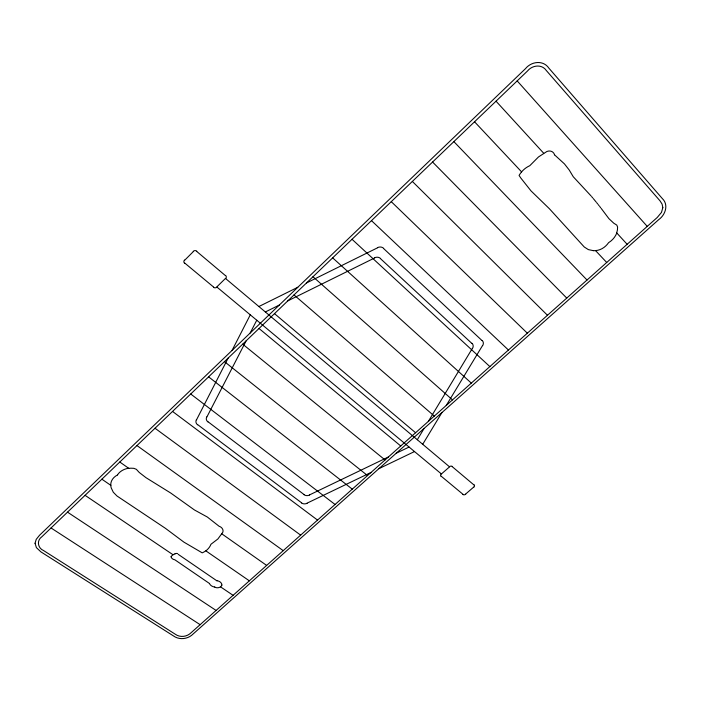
<?xml version="1.0" encoding="UTF-8"?>
<svg xmlns="http://www.w3.org/2000/svg" width="701" height="701" viewBox="0 0 701 701"><rect width="100%" height="100%" fill="white"/><g stroke="black" fill="none" stroke-linecap="round" stroke-linejoin="round"><path stroke-width="1.05" d="M196.525 419.82L228.105 358.141M232.075 350.386L250.275 314.837M206.909 416.946L246.13 340.852M250.178 333.01L256.759 320.234M119.801 462.02L128.844 468.391A19.733 16.088 -4.6 0 1 130.877 468.198L133.847 468.329L136.344 469.311L139.227 472.439L145.983 477.67L170.834 493.101L194.466 509.977L207.338 517.031L219.159 526.311A6.747 5.389 -9.9 0 1 221.945 528.116L222.471 528.887A6.055 4.837 -10 0 1 222.787 532.278L217.906 538.964L210.94 544.283A16.885 13.415 -8.8 0 1 205.875 550.828M417.305 439.737L424.131 428.407M428.381 421.345L472.343 348.397M422.712 444.285L441.928 412.565M446.257 405.423L482.507 345.584M593.3 250.66L588.349 249.609L584.275 247.006L549.409 208.749L531.025 190.909L520.983 178.238L519.073 175.469L519.572 174.637A21.6 18.603 -42 0 1 521.597 171.868L521.632 171.824A20.583 17.735 -42 0 1 529.798 165.69L538.464 156.971L546.929 151.46A6.73 5.792 -44.4 0 1 554.57 154.825M184.687 260.229L193.432 251.484M465.587 494.091L473.657 487.125M117.602 474.919C113.676 476.82 110.346 480.807 110.802 485.39A20.478 16.701 -4.6 0 0 111.179 487.8L113.29 492.233L116.979 495.984L165.357 528.274L183.916 542.136L202.221 552.852A17.788 14.134 -8.8 0 0 205.796 550.82L249.346 580.831M258.888 306.53L297.82 287.261M306.486 282.967L377.602 247.777M265.355 311.963L279.235 305.101M287.839 300.852L374.571 257.977M309.5 494.915L388.354 457.008M396.275 453.197L409.077 447.045M307.029 503.178L371.031 472.439M378.899 468.662L414.501 451.558M543.704 153.247L496.028 101.181M593.3 250.66A20.881 17.332 -40.2 0 0 595.508 250.607C600.845 250.257 605.629 247.006 608.599 242.66A16.736 13.871 -40.4 0 0 616.836 232.89M51.033 527.967L200.136 624.67M67.515 512.159L216.101 610.448M85.066 495.327L173.068 554.78A6.581 5.179 -8 0 1 174.987 553.904M220.482 586.816L233.082 595.324M216.968 580.875L178.352 554.43M101.89 479.195L110.863 485.381M221.858 533.873L266.652 565.418M136.967 445.556L283.23 550.653M155.009 428.241L300.641 535.135M554.544 154.833L564.436 163.894L569.23 170.028L573.26 176.748L591.101 195.982M209.555 583.547L174.829 559.775A5.24 4.127 -8 0 1 171.018 556.743M172.534 411.434L317.535 520.089M197.7 424.657L301.658 502.862M208.057 421.792L304.111 494.591M190.716 393.997L335.052 504.483M208.6 376.849L352.27 489.149M224.469 361.628L367.526 475.558M242.695 344.147L385.051 459.952M259.028 328.489L400.735 445.976M184.81 263.12L213.674 287.112M441.236 476.233L462.975 494.301M196.613 251.344L225.398 275.589M452.215 466.647L473.876 484.89M274.503 313.645L415.588 432.745M294.026 294.919L434.313 416.07M312.979 276.737L452.478 399.877M332.66 257.863L471.326 383.096M352.033 239.286L489.859 366.588M380.45 258.625L471.861 343.42M383.5 248.434L482.051 340.598M371.477 220.64L508.444 350.027M391.263 201.66L527.345 333.194M412.354 181.436L547.472 315.266M432.578 162.036L566.758 298.083M453.862 141.62L587.035 280.023M474.551 121.781L521.614 171.894M595.517 250.564L606.715 262.489M627.141 244.29L616.635 232.82A19.479 16.158 -40.3 0 0 617.45 229.691L617.59 227.045L616.792 225.091L613.804 223.233L608.924 218.668L601.283 208.521M517.18 80.895L647.242 226.388M591.67 196.648L592.801 197.989M593.37 198.663L596.148 202.037M596.7 202.712L597.795 204.079M598.339 204.753L599.145 205.779M599.688 206.462L600.748 207.838M441.087 476.365A2.129 1.7 -22.7 0 1 441.288 473.858M216.959 287.095A2.427 2.191 -8.3 0 1 213.516 287.27M184.652 263.287A2.471 2.252 -4.2 0 1 184.512 260.08M193.257 251.344A2.471 2.269 -5.1 0 1 196.779 251.177M225.556 275.432A2.436 2.208 -9.3 0 1 225.634 278.569M449.42 466.743A2.138 1.709 -23.3 0 1 452.364 466.515M474.025 484.768A2.112 1.665 -23.8 0 1 473.788 487.23M465.718 494.196A2.103 1.656 -23.3 0 1 462.826 494.424M309.57 495.029A4.933 4.004 -15.2 0 1 303.997 494.696M207.934 421.906A5.222 4.416 -9 0 1 206.751 416.893M374.5 257.828A5.442 4.863 -27.1 0 1 380.582 258.503M471.992 343.306A5.17 4.346 -28.6 0 1 472.483 348.458M214.69 586.982A4.355 3.382 -10.2 0 0 220.491 586.825A4.215 3.268 -10.2 0 0 221.77 585.142M214.69 587.035A7.772 6.037 -10.1 0 1 209.468 583.574M217.03 580.7A6.8 5.275 -10.1 0 1 221.989 585.116M174.97 553.886A2.182 1.717 -8 0 1 177.747 553.764M171.149 556.725A6.362 5.003 -8 0 1 173.042 554.754M307.099 503.292A4.916 3.969 -14.9 0 1 301.544 502.967M197.577 424.771A5.231 4.416 -8.3 0 1 196.368 419.759M482.183 340.484A5.179 4.337 -29.3 0 1 482.647 345.646M377.524 247.628A5.468 4.898 -28.1 0 1 383.631 248.312M117.488 474.875A15.028 12.276 -4.5 0 1 128.747 468.233M35.05 543.275L36.399 547.63L40.903 551.88L173.322 635.825C179.36 640.302 188.07 639.216 193.222 633.897L658.765 219.597C665.389 214.909 668.92 204.718 662.261 198.488L548.865 68.137C543.222 59.769 531.279 61.416 525.47 68.672L39.501 535.292L36.215 539.376L35.05 543.275M662.831 207.636L661.464 212.421L657.249 217.476L191.224 632.609C187.071 636.902 180.043 637.779 175.18 634.16L43.506 550.513C37.731 548.138 36.496 540.383 41.832 536.791L527.511 70.985C532.19 65.158 541.794 63.826 546.342 70.547L659.991 200.81L662.095 204.114L662.831 207.636M225.468 278.428L216.793 286.954L441.42 473.964L449.551 466.857L225.468 278.428"/></g></svg>
